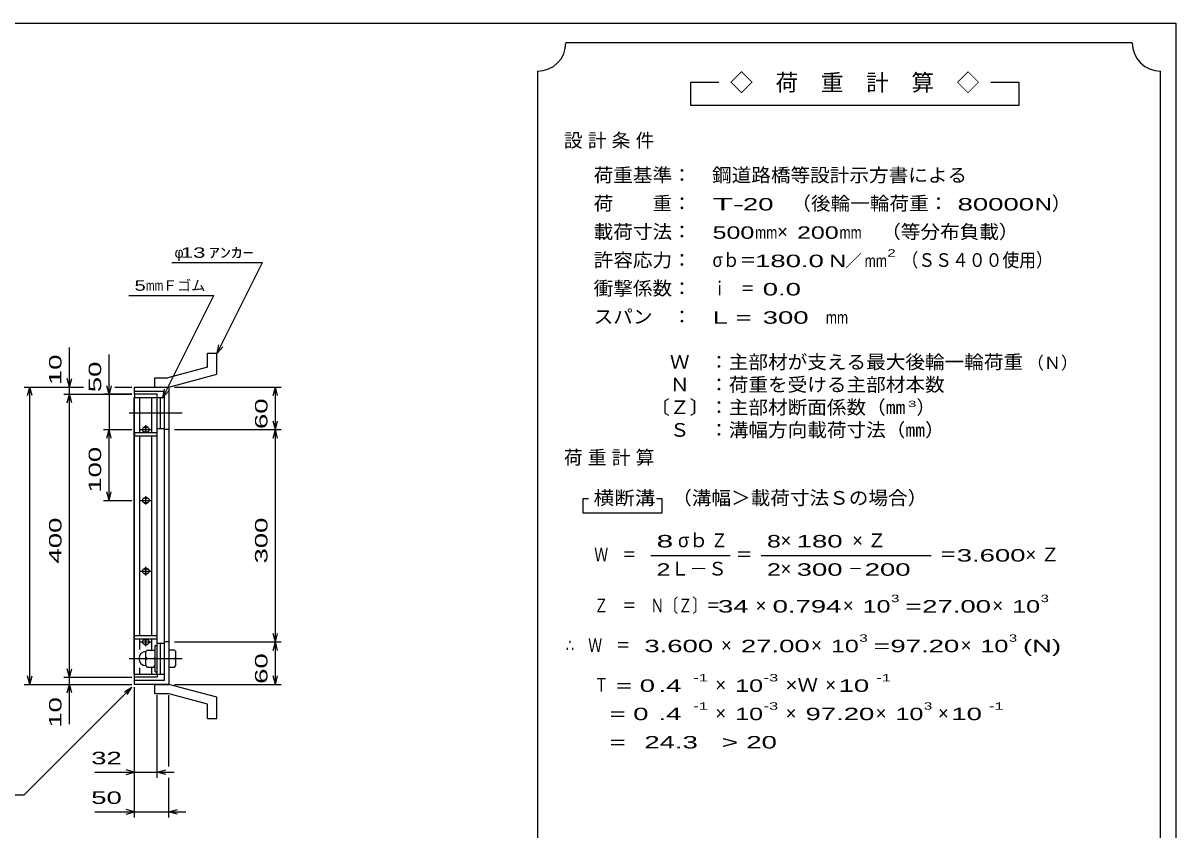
# Model space of a CAD drawing. Units: millimetres, scale not verified. Extents: x -1456 to 1385, y -1026 to 843.
# Drawn here: x -243 to 1385, y -297 to 843 of the extents above; entities that cross this region are included whole.
import ezdxf
from ezdxf.enums import TextEntityAlignment as Align

# ---------------------------------------------------------------- set-up
doc = ezdxf.new("R2010")
doc.units = ezdxf.units.MM
doc.header["$LTSCALE"] = 8
doc.linetypes.add('CHAIN', pattern=[18.5, 12, -1.5, 3.5, -1.5])
for name, color, linetype, lineweight in [('0_2', 150, 'Continuous', 25), ('16', 3, 'Continuous', 25), ('19', 6, 'Continuous', 25), ('22', 4, 'Continuous', 25), ('24', 2, 'Continuous', 25)]:
    doc.layers.add(name, color=color, linetype=linetype, lineweight=lineweight)
doc.styles.add('ベクトル', font='')
doc.styles.get('ベクトル').set_extended_font_data('ベクトル')

msp = doc.modelspace()

# ---------------------------------------------------------------- linework, layer by layer
at = {"layer": '0_2'}
for p, q in [((-1383.2, 842.8), (1384.8, 842.8)), ((1384.8, 842.8), (1384.8, -917.2))]:
    msp.add_line(p, q, dxfattribs=at)
at = {"layer": '16'}
for p, q in [((-86.7, -77), (-86.7, 314)), ((-86.7, 314), (-86, 314)), ((-54, 318.5), (-86, 318.5)), ((-86, 318.5), (-86, 314)), ((-86, 314), (-54, 314)), ((-86, -77), (-86, 314)), ((-86, 314), (-54, 314)), ((-78.5, 264), (-78.5, 314)), ((-61.5, 264), (-61.5, 314)), ((-54, 314), (-54, 318.5)), ((-54, -77), (-54, 314)), ((-54, 314), (-49.5, 314)), ((-49.5, 270), (-49.5, 314)), ((-49.5, 314), (-43.5, 314)), ((-43.5, 270), (-43.5, 314)), ((-86, 264), (-86, 259.5)), ((-54, 264), (-86, 264)), ((-78, 268.5), (-62, 268.5)), ((-72, 271.5), (-68, 271.5)), ((-72, 265.5), (-68, 265.5)), ((-70, 264), (-70, 274.5)), ((-54, 270), (-49.5, 270)), ((-54, 259.5), (-54, 264)), ((-49.5, 270), (-43.5, 270)), ((-86, 259.5), (-54, 259.5)), ((-78.5, -22.5), (-78.5, 259.5)), ((-61.5, -22.5), (-61.5, 259.5)), ((-78, 168.5), (-62, 168.5)), ((-72, 171.5), (-68, 171.5)), ((-72, 165.5), (-68, 165.5)), ((-70, 162.5), (-70, 174.5)), ((-78, 68.5), (-62, 68.5)), ((-72, 71.5), (-68, 71.5)), ((-72, 65.5), (-68, 65.5)), ((-70, 62.5), (-70, 74.5)), ((-86, -27), (-86, -22.5)), ((-86, -22.5), (-54, -22.5)), ((-86, -27), (-54, -27)), ((-78.5, -42), (-78.5, -27)), ((-78, -31.5), (-62, -31.5)), ((-72, -28.5), (-68, -28.5)), ((-70, -37.5), (-70, -27)), ((-61.5, -42), (-61.5, -27)), ((-54, -27), (-54, -22.5)), ((-72, -34.5), (-68, -34.5)), ((-68, -43), (-70, -45)), ((-70, -65), (-70, -45)), ((-68, -43), (-59, -43)), ((-57, -45), (-59, -43)), ((-57, -73.5), (-57, -36.5)), ((-57, -36.5), (-54, -36.5)), ((-54, -33), (-49.5, -33)), ((-54, -73.5), (-54, -36.5)), ((-49.5, -77), (-49.5, -33)), ((-49.5, -33), (-43.5, -33)), ((-43.5, -77), (-43.5, -33)), ((-68, -55), (-70, -53)), ((-68, -55), (-70, -57)), ((-68, -67), (-70, -65)), ((-68, -55), (-59, -55)), ((-59, -55), (-57, -53)), ((-57, -57), (-59, -55)), ((-59, -67), (-57, -65)), ((-86.7, -77), (-86, -77)), ((-86, -77), (-54, -77)), ((-86, -81.5), (-86, -77)), ((-86, -77), (-54, -77)), ((-78.5, -77), (-78.5, -68)), ((-68, -67), (-59, -67)), ((-61.5, -77), (-61.5, -68)), ((-57, -73.5), (-54, -73.5)), ((-54, -77), (-54, -81.5)), ((-54, -77), (-49.5, -77)), ((-49.5, -77), (-43.5, -77)), ((-54, -81.5), (-86, -81.5))]:
    msp.add_line(p, q, dxfattribs=at)
at = {"layer": '16', "linetype": 'CHAIN'}
for p, q in [((-93.6, 292), (-18.6, 292)), ((-93.6, -55), (-18.6, -55))]:
    msp.add_line(p, q, dxfattribs=at)
at = {"layer": '16'}
for centre, radius, start, end in [((-72, 268.5), 3, 90, 270), ((-70, 268.5), 4, 46.6, 133.4), ((-70, 268.5), 4, 226.6, 313.4), ((-68, 268.5), 3, 270, 90), ((-72, 168.5), 3, 90, 270), ((-70, 168.5), 4, 46.6, 133.4), ((-70, 168.5), 4, 226.6, 313.4), ((-68, 168.5), 3, 270, 90), ((-72, 68.5), 3, 90, 270), ((-70, 68.5), 4, 46.6, 133.4), ((-70, 68.5), 4, 226.6, 313.4), ((-68, 68.5), 3, 270, 90), ((-72, -31.5), 3, 90, 270), ((-70, -31.5), 4, 46.6, 133.4), ((-68, -31.5), 3, 270, 90), ((-70, -55), 10, 90, 270), ((-70, -31.5), 4, 226.6, 313.4)]:
    msp.add_arc(centre, radius, start, end, dxfattribs=at)
at = {"layer": '19'}
for p, q in [((17.11, 376.62), (30.11, 376.62)), ((17.11, 356.6), (17.11, 376.62)), ((30.11, 346.62), (30.11, 376.62)), ((17.11, 356.6), (-39.22, 341.51)), ((-37.5, 328.5), (30.11, 346.62)), ((-86, 318.5), (-86, 328.5)), ((-86, 328.5), (-37.5, 328.5)), ((-57.51, 341.51), (-39.22, 341.51)), ((-57.51, 328.51), (-57.51, 341.51)), ((-57.5, 328.5), (-37.5, 328.5)), ((-37.5, 328.5), (-37.5, -91.5)), ((-43.5, 322.5), (-86, 322.5)), ((-43.5, -85.5), (-43.5, 322.5)), ((-37.5, 268.5), (-43.5, 268.5)), ((-37.5, -31.5), (-43.5, -31.5)), ((-29.5, -43), (-37.5, -43)), ((-37.5, -43), (-37.5, -67)), ((-27.5, -45), (-29.5, -43)), ((-27.5, -65), (-27.5, -45)), ((-37.5, -55), (-29.5, -55)), ((-27.5, -53), (-29.5, -55)), ((-29.5, -55), (-27.5, -57)), ((-29.5, -67), (-27.5, -65)), ((-37.5, -67), (-29.5, -67)), ((-86, -91.5), (-86, -81.5)), ((-86, -85.5), (-43.5, -85.5)), ((-37.5, -91.5), (-86, -91.5)), ((-57.51, -104.51), (-57.51, -91.51)), ((-57.5, -91.5), (-37.5, -91.5)), ((30.11, -109.62), (-37.5, -91.5)), ((-57.51, -104.51), (-39.22, -104.51)), ((17.11, -119.6), (-39.22, -104.51)), ((30.11, -139.62), (30.11, -109.62)), ((17.11, -139.62), (17.11, -119.6)), ((17.11, -139.62), (30.11, -139.62))]:
    msp.add_line(p, q, dxfattribs=at)
at = {"layer": '22'}
for p, q in [((-33.5, 504.5), (94.5, 504.5)), ((30.5, 376.5), (94.5, 504.5)), ((-94, 458), (26, 458)), ((-46, 314), (26, 458)), ((-178, 328.5), (-178, 384.5)), ((30.5, 376.5), (32.9, 388.18)), ((30.5, 376.5), (38.5, 385.3)), ((-122, 318.5), (-122, 374.5)), ((-242, 328.5), (-158, 328.5)), ((-237.2, 316.5), (-234, 328.5)), ((-230.8, 316.5), (-234, 328.5)), ((-234, -91.5), (-234, 328.5)), ((-186, 328.5), (-158, 328.5)), ((-178, 328.5), (-181.2, 340.5)), ((-178, 328.5), (-174.8, 340.5)), ((-178, 318.5), (-178, 328.5)), ((-122, 318.5), (-125.2, 330.5)), ((-118.8, 330.5), (-122, 318.5)), ((-114, 328.5), (-90, 328.5)), ((-114, 328.5), (-90, 328.5)), ((-46, 314), (-43.6, 325.68)), ((-29.5, 328.5), (120.9, 328.5)), ((109.7, 316.5), (112.9, 328.5)), ((116.1, 316.5), (112.9, 328.5)), ((112.9, 268.5), (112.9, 328.5)), ((-186, 318.5), (-90, 318.5)), ((-181.2, 306.5), (-178, 318.5)), ((-174.8, 306.5), (-178, 318.5)), ((-178, -81.5), (-178, 318.5)), ((-90, 318.5), (-130, 318.5)), ((-122, 318.5), (-122, 268.5)), ((-46, 314), (-38, 322.8)), ((112.9, 268.5), (109.7, 280.5)), ((112.9, 268.5), (116.1, 280.5)), ((-130, 268.5), (-90, 268.5)), ((-125.2, 256.5), (-122, 268.5)), ((-118.8, 256.5), (-122, 268.5)), ((-122, 168.5), (-122, 268.5)), ((-29.5, 268.5), (120.9, 268.5)), ((109.7, 256.5), (112.9, 268.5)), ((116.1, 256.5), (112.9, 268.5)), ((112.9, -31.5), (112.9, 268.5)), ((-122, 168.5), (-125.2, 180.5)), ((-122, 168.5), (-118.8, 180.5)), ((-130, 168.5), (-90, 168.5)), ((-29.5, -31.5), (120.9, -31.5)), ((112.9, -31.5), (109.7, -19.5)), ((109.7, -43.5), (112.9, -31.5)), ((112.9, -31.5), (116.1, -19.5)), ((116.1, -43.5), (112.9, -31.5)), ((112.9, -91.5), (112.9, -31.5)), ((-234, -91.5), (-237.2, -79.5)), ((-234, -91.5), (-230.8, -79.5)), ((-178, -81.5), (-181.2, -69.5)), ((-178, -81.5), (-174.8, -69.5)), ((112.9, -91.5), (109.7, -79.5)), ((112.9, -91.5), (116.1, -79.5)), ((-242, -91.5), (-90, -91.5)), ((-242, -247.5), (-90, -95.5)), ((-186, -81.5), (-90, -81.5)), ((-186, -91.5), (-90, -91.5)), ((-181.2, -103.5), (-178, -91.5)), ((-178, -91.5), (-178, -81.5)), ((-174.8, -103.5), (-178, -91.5)), ((-178, -147.5), (-178, -91.5)), ((-100.4, -101.9), (-90, -95.5)), ((-96.4, -105.9), (-90, -95.5)), ((-86, -223.5), (-86, -95.5)), ((-86, -279.5), (-86, -95.5)), ((-29.5, -91.5), (120.9, -91.5)), ((-54, -223.5), (-54, -106.9)), ((-37.5, -207.5), (-37.5, -106.9)), ((-142, -215.5), (-86, -215.5)), ((-86, -215.5), (-98, -212.3)), ((-98, -218.7), (-86, -215.5)), ((-86, -215.5), (-54, -215.5)), ((-54, -215.5), (-42, -212.3)), ((-42, -218.7), (-54, -215.5)), ((-54, -215.5), (-30, -215.5)), ((-37.5, -279.5), (-37.5, -223.5)), ((-402, -247.5), (-242, -247.5)), ((-142, -271.5), (-86, -271.5)), ((-86, -271.5), (-98, -268.3)), ((-98, -274.7), (-86, -271.5)), ((-86, -271.5), (-37.5, -271.5)), ((-37.5, -271.5), (-25.5, -268.3)), ((-25.5, -274.7), (-37.5, -271.5)), ((-37.5, -271.5), (-13.5, -271.5))]:
    msp.add_line(p, q, dxfattribs=at)
at = {"layer": '24', "color": 4}
for p, q in [((1323.2, 814.8), (523.2, 814.8)), ((483.2, 774.8), (483.2, -465.2)), ((1363.2, -465.2), (1363.2, 774.8)), ((739.2, 758.8), (699.2, 758.8)), ((699.2, 758.8), (699.2, 726.8)), ((1163.2, 758.8), (1123.2, 758.8)), ((1163.2, 726.8), (1163.2, 758.8)), ((699.2, 726.8), (1163.2, 726.8)), ((555.2, 170.8), (547.2, 170.8)), ((547.2, 170.8), (547.2, 150.8)), ((659.2, 170.8), (651.2, 170.8)), ((659.2, 150.8), (659.2, 170.8)), ((547.2, 150.8), (659.2, 150.8)), ((643.2, 90.8), (755.2, 90.8)), ((799.2, 90.8), (1039.2, 90.8))]:
    msp.add_line(p, q, dxfattribs=at)
for centre, start, end in [((483.2, 814.8), 270, 0), ((1363.2, 814.8), 180, 270)]:
    msp.add_arc(centre, 40, start, end, dxfattribs=at)

# ---------------------------------------------------------------- texts
at = {"layer": '22', "color": 2, "style": 'ベクトル'}
for s, p in [('φ', (-29.5, 518.5)), ('Ｆゴム', (-46, 472))]:
    msp.add_text(s, height=14.66, dxfattribs=at).set_placement(p, align=Align.MIDDLE_LEFT)
for s, height, width, p in [(' 13 ', 14.66, 1.6, (-29.5, 518.5)), ('ｱﾝｶｰ', 14.66, 1.6, (18.5, 518.5)), ('5', 14.66, 1.45, (-86, 472)), ('mm', 14.66, 0.75, (-70, 472)), (' 32 ', 17.6, 1.65, (-158, -195.5)), (' 50 ', 17.6, 1.65, (-158, -251.5))]:
    msp.add_text(s, height=height, dxfattribs=dict(at, width=width)).set_placement(p, align=Align.MIDDLE_LEFT)
at = {"layer": '22', "color": 2, "style": 'ベクトル', "width": 1.65}
for s, p in [(' 10 ', (-198, 320.5)), (' 50 ', (-142, 310.5)), (' 60 ', (92.9, 258.5)), (' 100 ', (-142, 168.5)), (' 400 ', (-198, 68.5)), (' 300 ', (92.9, 68.5)), (' 60 ', (92.9, -101.5)), (' 10 ', (-198, -163.5))]:
    msp.add_text(s, height=17.6, rotation=90, dxfattribs=at).set_placement(p, align=Align.MIDDLE_LEFT)
at = {"layer": '24', "style": 'ベクトル'}
for s, height, p in [('◇\u3000荷\u3000重\u3000計\u3000算\u3000◇', 23.46, (755.2, 758.8)), ('）', 19.35, (1209.6, 588)), ('×', 19.35, (821.6, 548)), ('／', 17.6, (917.2, 506.8)), ('（Ｎ）', 17.6, (1174.4, 362.8)), ('）', 19.35, (1018.4, 300)), ('σｂ', 19.35, (681.6, 112)), ('×', 19.35, (826.4, 112)), ('Ｌ－Ｓ', 19.35, (671.2, 72)), ('×', 19.35, (826.4, 72)), ('×', 19.35, (791.2, 20)), ('×', 19.35, (914.4, 20)), ('×', 19.35, (1125.6, 20)), ('×', 19.35, (742.4, -36)), ('×', 19.35, (869.6, -36)), ('×', 19.35, (1080.8, -36)), ('×', 19.35, (734.4, -92)), ('×', 19.35, (889.6, -92)), ('×', 19.35, (734.4, -132)), ('×', 19.35, (833.6, -132)), ('×', 19.35, (960.8, -132)), ('×', 19.35, (1048.8, -132))]:
    msp.add_text(s, height=height, dxfattribs=at).set_placement(p, align=Align.MIDDLE_LEFT)
for s, height, width, p in [('荷重基準：\u3000', 19.35, 1.05, (562.4, 628)), ('鋼道路橋等設計示方書による', 19.35, 1.05, (729.6, 628)), ('荷\u3000\u3000重：\u3000', 19.35, 1.05, (562.4, 588)), ('T-', 17.6, 2, (730.4, 586.8)), (' 20 ', 17.6, 1.65, (762.4, 586.8)), ('（後輪一輪荷重：', 19.35, 1.05, (841.6, 588)), (' 80000', 17.6, 1.65, (1065.6, 586.8)), ('N', 17.6, 1.4, (1185.6, 586.8)), ('載荷寸法：\u3000', 19.35, 1.05, (562.4, 548)), ('500', 17.6, 1.5, (730.4, 546.8)), ('200', 17.6, 1.5, (849.6, 546.8)), ('\u3000（等分布負載）', 19.35, 1.05, (940.8, 548)), ('mm', 17.6, 0.8, (790.4, 546.8)), ('mm', 17.6, 0.8, (909.6, 546.8)), ('2', 10.56, 1.5, (977.2, 518)), ('許容応力：\u3000', 19.35, 1.05, (562.4, 508)), ('σｂ＝', 19.35, 0.9, (730.4, 508)), ('180.0', 17.6, 1.65, (790.4, 506.8)), ('N', 17.6, 1.4, (895.2, 506.8)), ('mm', 17.6, 0.8, (945.2, 506.8)), ('（ＳＳ４００使用）', 19.35, 0.9, (997.2, 508)), ('衝撃係数：\u3000', 19.35, 1.05, (562.4, 468)), ('ｉ\u3000＝', 19.35, 0.75, (730.4, 468)), (' 0.0', 17.6, 1.65, (790.4, 466.8)), ('スパン\u3000：\u3000', 19.35, 1.05, (562.4, 428)), ('L =', 17.6, 1.65, (730.4, 426.8)), (' 300 ', 17.6, 1.65, (790.4, 426.8)), ('mm', 17.6, 0.8, (890.4, 426.8)), ('\u3000Ｗ\u3000：主部材が支える最大後輪一輪荷重', 19.35, 1.05, (642.4, 364)), ('\u3000Ｎ\u3000：荷重を受ける主部材本数', 19.35, 1.05, (642.4, 332)), ('〔Ｚ〕：主部材断面係数（㎜', 19.35, 1.05, (642.4, 300)), ('3', 8.8, 1.8, (1006.4, 304.8)), ('\u3000Ｓ\u3000：溝幅方向載荷寸法（㎜）', 19.35, 1.05, (642.4, 268)), ('横断溝', 19.35, 1.1, (562.4, 172)), ('\u3000（溝幅＞載荷寸法Ｓの場合）', 19.35, 1.05, (645.6, 172)), ('8', 17.6, 1.8, (651.2, 110.8)), ('Ｚ', 19.35, 0.9, (728, 112)), ('8', 17.6, 1.5, (807.2, 110.8)), (' 180 ', 17.6, 1.65, (838.4, 110.8)), ('Ｗ\u3000＝', 19.35, 0.75, (563.2, 92)), ('3.600', 17.6, 1.65, (1075.2, 90.8)), ('＝', 19.35, 0.9, (763.2, 92)), ('＝', 19.35, 0.9, (1051.2, 92)), ('2', 17.6, 1.5, (651.2, 70.8)), ('2', 17.6, 1.5, (807.2, 70.8)), (' 300 ', 17.6, 1.65, (838.4, 70.8)), ('－', 19.35, 0.75, (922.4, 72)), (' 200 ', 17.6, 1.65, (934.4, 70.8)), ('Ｚ\u3000＝\u3000Ｎ〔Ｚ〕＝', 19.35, 0.75, (563.2, 20)), ('3', 10.56, 1.5, (982.4, 30)), ('3', 10.56, 1.5, (1193.6, 30)), (' 34 ', 17.6, 1.65, (727.2, 18.8)), ('0.794', 17.6, 1.65, (815.2, 18.8)), ('10', 17.6, 1.5, (942.4, 18.8)), ('=', 17.6, 1.7, (1002.4, 18.8)), ('27.00', 17.6, 1.65, (1026.4, 18.8)), ('10', 17.6, 1.5, (1153.6, 18.8)), ('∴\u3000Ｗ\u3000＝', 19.35, 0.75, (523.2, -36)), (' 3.600', 17.6, 1.65, (623.2, -37.2)), ('27.00', 17.6, 1.65, (770.4, -37.2)), ('10', 17.6, 1.5, (897.6, -37.2)), ('3', 10.56, 1.5, (937.6, -26)), ('97.20', 17.6, 1.65, (981.6, -37.2)), ('10', 17.6, 1.5, (1108.8, -37.2)), ('3', 10.56, 1.5, (1148.8, -26)), ('(N)', 17.6, 1.65, (1168.8, -37.2)), ('=', 17.6, 1.7, (957.6, -37.2)), ('-1', 10.56, 1.65, (703.2, -82)), ('-3', 10.56, 1.65, (802.4, -82)), ('-1', 10.56, 1.65, (961.6, -82)), ('Ｔ', 19.35, 0.75, (563.2, -92)), (' = 0', 17.6, 1.65, (583.2, -93.2)), (' .4 ', 17.6, 1.65, (643.2, -93.2)), ('10', 17.6, 1.5, (762.4, -93.2)), ('×Ｗ', 19.35, 1.1, (833.6, -92)), (' 10 ', 17.6, 1.65, (897.6, -93.2)), ('  = 0', 17.6, 1.65, (563.2, -133.2)), (' .4 ', 17.6, 1.65, (643.2, -133.2)), ('-1', 10.56, 1.65, (703.2, -122)), ('10', 17.6, 1.5, (762.4, -133.2)), ('-3', 10.56, 1.65, (802.4, -122)), ('97.20', 17.6, 1.65, (861.6, -133.2)), ('10', 17.6, 1.5, (988.8, -133.2)), ('3', 10.56, 1.5, (1028.8, -122)), (' 10 ', 17.6, 1.65, (1056.8, -133.2)), ('-1', 10.56, 1.65, (1120.8, -122)), ('  =', 17.6, 1.65, (563.2, -173.2)), (' 24.3', 17.6, 1.65, (623.2, -173.2)), ('>', 17.6, 1.7, (743.2, -173.2)), (' 20 ', 17.6, 1.65, (767.2, -173.2))]:
    msp.add_text(s, height=height, dxfattribs=dict(at, width=width)).set_placement(p, align=Align.MIDDLE_LEFT)
at = {"layer": '24', "char_height": 19.35, "attachment_point": 4, "style": 'ベクトル'}
for s, insert in [('\\T1.28;設計条件', (520.4, 676)), ('\\T1.28;荷重計算', (520.4, 228)), ('\\T1.42;×Ｚ', (927.6, 112)), ('\\T1.42;×Ｚ', (1172.4, 92))]:
    msp.add_mtext(s, dxfattribs=dict(at, insert=insert))

doc.saveas('drawing.dxf')
